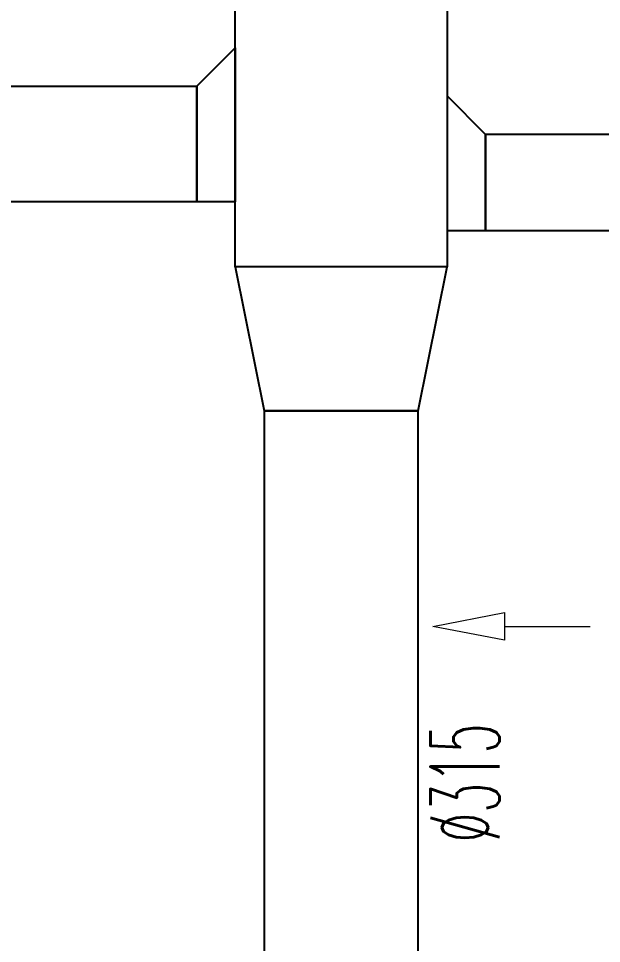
# Model space of a CAD drawing. Header units: inches. Extents: x -772 to 6765, y -813 to 4093.
# Drawn here: x 851.2 to 1002.6, y 574.9 to 815.3 of the extents above; entities that cross this region are included whole.
import ezdxf
from ezdxf.enums import TextEntityAlignment as Align

# ---------------------------------------------------------------- set-up
doc = ezdxf.new("R2010")
doc.units = ezdxf.units.IN
doc.header["$MEASUREMENT"] = 0
for name, color, linetype, lineweight in [('MTY-EMIS-KANALI', 150, 'Continuous', 0), ('MTY-UFLEME-KANALI-Flex', 21, 'ZIGZAG', 0), ('STM-U-MENFEZ', 2, 'Continuous', 0)]:
    doc.layers.add(name, color=color, linetype=linetype, lineweight=lineweight)
doc.layers.add('MTY-UFLEME-KANALI', color=20, linetype='Continuous')
doc.styles.add('CAP', font='simplxtw.shx', dxfattribs={"width": 0.65})
doc.linetypes.add('ZIGZAG', pattern='A,0.0001,-0.2,[131,ltypeshp.shx,S=0.2,R=0,X=-0.2,Y=0],-0.4,[131,ltypeshp.shx,S=0.2,R=180.00002,X=0.2,Y=0],-0.2', length=0.8001)

# ---------------------------------------------------------------- blocks, each defined once
blk = doc.blocks.new('*U228')
at = {"layer": 'MTY-UFLEME-KANALI-Flex', "ltscale": 0.5}
for p, q in [((-15.75, -129.23), (-15.75, -101.61)), ((15.75, -129.23), (15.75, -101.61))]:
    blk.add_line(p, q, dxfattribs=at)
at = {"layer": 'MTY-UFLEME-KANALI-Flex', "linetype": 'ByBlock', "ltscale": 0.5}
for points in [[(15.75, -96.61), (-15.75, -96.61), (-15.75, -101.61), (15.75, -101.61)], [(15.75, -129.23), (-15.75, -129.23), (-15.75, -134.23), (15.75, -134.23)]]:
    blk.add_lwpolyline(points, close=True, dxfattribs=at)
at = {"layer": 'MTY-UFLEME-KANALI-Flex', "color": 7, "ltscale": 0.5, "style": 'CAP', "width": 0.5}
blk.add_attdef('X', text='', height=18, dxfattribs=at).set_placement((-40.68, 11.88), align=Align.CENTER)
blk = doc.blocks.new('A$C00D65541')
at = {"layer": 'STM-U-MENFEZ'}
blk.add_lwpolyline([(-110.14, -0.25), (-110.14, -3.86), (-128.76, -0.25), (-110.14, 3.36), (-110.14, -0.25), (-87.88, -0.25)], dxfattribs=at)
blk = doc.blocks.new('mekanik')
at = {"layer": 'MTY-UFLEME-KANALI'}
for points in [[(20232.5, 7590.81), (20177.5, 7590.81), (20177.5, 7776.81), (20232.5, 7776.81)], [(20177.5, 7647.7), (20177.5, 7607.7), (20167.5, 7607.7), (20167.5, 7637.7)], [(20167.5, 7607.7), (19938.1, 7607.7), (19938.1, 7637.7), (20167.5, 7637.7)], [(20232.5, 7635.2), (20232.5, 7600.2), (20242.5, 7600.2), (20242.5, 7625.2)], [(20242.5, 7625.2), (20242.5, 7600.2), (20379.85, 7600.2), (20379.85, 7625.2)], [(20232.5, 7590.81), (20177.5, 7590.81), (20185, 7553.31), (20225, 7553.31)], [(20225, 7553.31), (20185, 7553.31), (20185, 7162.94), (20225, 7162.94)]]:
    blk.add_lwpolyline(points, close=True, dxfattribs=at)
at = {"rotation": 90}
blk.add_blockref('*U228', (20258.04, 7497.32), dxfattribs=at).add_auto_attribs({'X': '%%C315'})
at = {"layer": 'MTY-EMIS-KANALI'}
blk.add_blockref('A$C00D65541', (20357.53, 7497.58), dxfattribs=at)

msp = doc.modelspace()

# ---------------------------------------------------------------- block references
msp.add_blockref('mekanik', (-19270, -6840))

doc.saveas('drawing.dxf')
